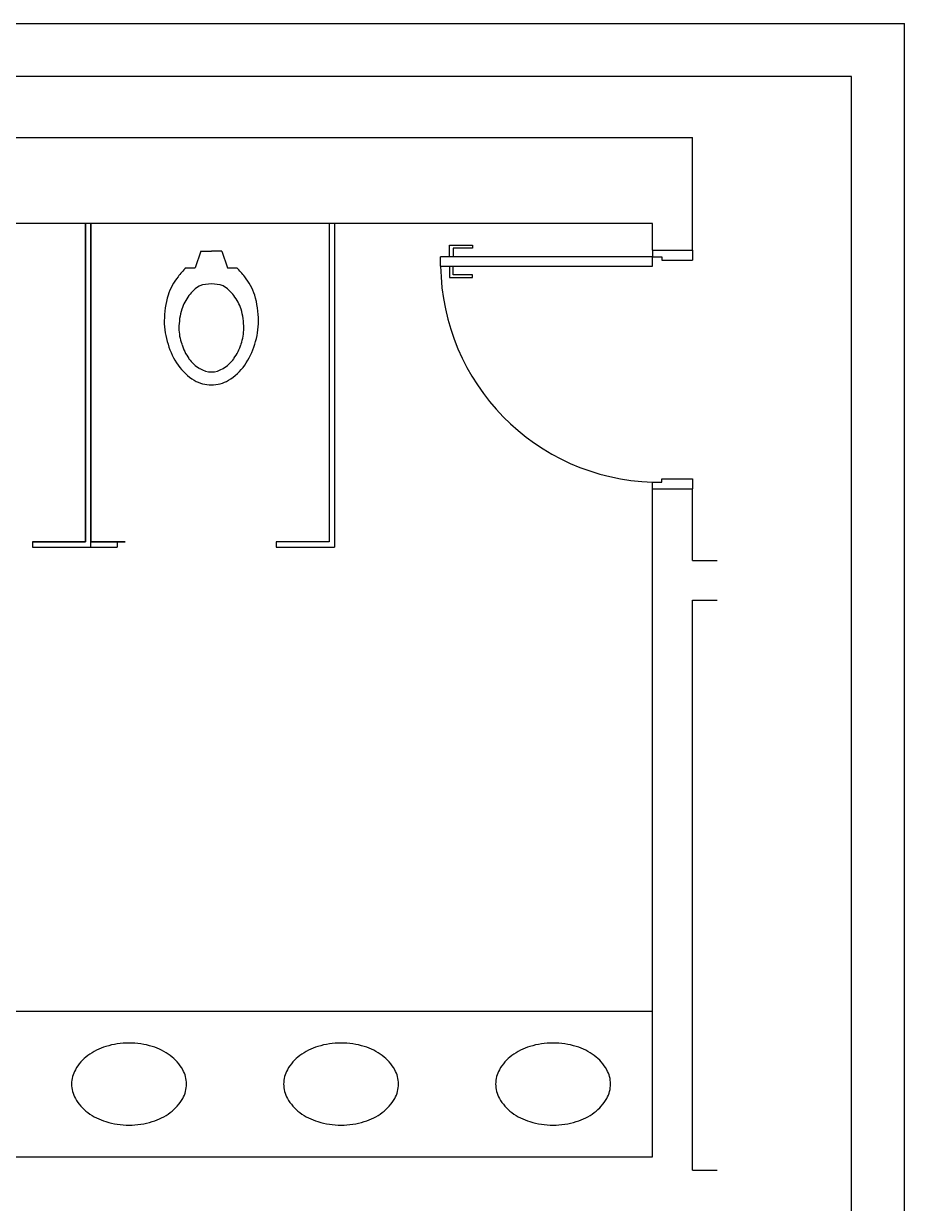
# Model space of a CAD drawing. Header units: millimetres. Extents: x -2485 to 3289, y -257 to 1952.
# Drawn here: x 48.828 to 52.152, y 37.297 to 41.746 of the extents above; entities that cross this region are included whole.
import ezdxf

# ---------------------------------------------------------------- set-up
doc = ezdxf.new("R2010")
doc.units = ezdxf.units.MM
doc.header["$LTSCALE"] = 0.3
doc.linetypes.add('CONTINUO', pattern=[0])
doc.layers.add('PAREDE', color=7, linetype='CONTINUO')
doc.layers.add('SAN', color=11, linetype='Continuous')

# ---------------------------------------------------------------- blocks, each defined once
blk = doc.blocks.new('lv-eo')
at = {"layer": 'SAN'}
for centre, radius, start, end in [((0.3036, 0.0551), 0.1691, 119.2992, 143.5673), ((0.275, 0.1061), 0.1107, 90, 119.2992), ((0.275, 0.1061), 0.1107, 60.7008, 90), ((0.2464, 0.0551), 0.1691, 36.4327, 60.7008), ((0.3487, 0.0218), 0.2252, 143.5673, 162.999), ((0.2013, 0.0218), 0.2252, 17.001, 36.4327), ((0.4199, 0), 0.2996, 162.999, 180), ((0.1301, 0), 0.2996, 360, 17.001), ((0.4199, 0), 0.2996, 180, 197.001), ((0.1301, 0), 0.2996, 342.999, 0), ((0.3487, -0.0218), 0.2252, 197.001, 216.4327), ((0.2013, -0.0218), 0.2252, 323.5673, 342.999), ((0.3036, -0.0551), 0.1691, 216.4327, 240.7008), ((0.2464, -0.0551), 0.1691, 299.2992, 323.5673), ((0.275, -0.1061), 0.1107, 240.7008, 270), ((0.275, -0.1061), 0.1107, 270, 299.2992)]:
    blk.add_arc(centre, radius, start, end, dxfattribs=at)
blk = doc.blocks.new('vs')
at = {"layer": 'SAN'}
for p, q in [((0.1669, 0.0608), (0.1669, 0.0956)), ((0.1033, 0.04), (0.1669, 0.0608)), ((0.1033, 0.04), (0.1033, 0)), ((0.1033, -0.04), (0.1033, 0)), ((0.1033, -0.04), (0.1669, -0.0608)), ((0.1669, -0.0956), (0.1669, -0.0608))]:
    blk.add_line(p, q, dxfattribs=at)
for centre, radius, start, end in [((0.3376, -0.0421), 0.2164, 108.2402, 129.1699), ((0.3668, -0.1583), 0.336, 90.0033, 106.7766), ((0.3667, -0.102), 0.2798, 71.601, 89.9864), ((0.3805, -0.0938), 0.2678, 55.0356, 73.8462), ((0.3142, -0.0363), 0.1977, 124.9644, 138.1402), ((0.3733, -0.0455), 0.1653, 107.7554, 128.0493), ((0.3947, -0.1284), 0.2508, 90, 106.6532), ((0.3946, -0.0506), 0.173, 69.9171, 89.9758), ((0.401, -0.0653), 0.185, 54.1651, 73.3468), ((0.4207, -0.0363), 0.1977, 30.64, 55.0356), ((0.3508, -0.0253), 0.1357, 125.8349, 149.1749), ((0.4299, -0.0253), 0.1357, 30.8251, 54.1651), ((0.482, 0), 0.1264, 0, 30.64), ((0.3797, 0), 0.152, 163.0933, 196.9067), ((0.4772, 0), 0.0821, 327.4372, 32.5628), ((0.482, 0), 0.1264, 329.36, 0), ((0.3508, 0.0253), 0.1357, 210.8251, 234.1651), ((0.4299, 0.0253), 0.1357, 305.8349, 329.1749), ((0.3733, 0.0455), 0.1653, 231.9507, 252.2446), ((0.401, 0.0653), 0.185, 286.6532, 305.8349), ((0.4207, 0.0363), 0.1977, 304.9644, 329.36), ((0.3142, 0.0363), 0.1977, 221.8598, 235.0356), ((0.3376, 0.0421), 0.2164, 230.8301, 251.7598), ((0.3947, 0.1284), 0.2508, 253.3468, 270), ((0.3946, 0.0506), 0.173, 270.0242, 290.0829), ((0.3805, 0.0938), 0.2678, 286.1538, 304.9644), ((0.3668, 0.1583), 0.336, 253.2234, 269.9967), ((0.3667, 0.102), 0.2798, 270.0136, 288.399)]:
    blk.add_arc(centre, radius, start, end, dxfattribs=at)

msp = doc.modelspace()

# ---------------------------------------------------------------- linework, layer by layer
at = {"color": 4, "linetype": 'Continuous'}
for p in [(35.532076, 41.746047), (52.152076, 30.066047)]:
    msp.add_line(p, (52.152076, 41.746047), dxfattribs=at)
at = {"color": 12, "linetype": 'Continuous'}
for p, q in [((51.952076, 41.546047), (36.032076, 41.546047)), ((51.952076, 30.330294), (51.952076, 41.546047))]:
    msp.add_line(p, q, dxfattribs=at)
at = {"layer": 'PAREDE'}
for p, q in [((44.827079, 41.316718), (51.352079, 41.316718)), ((51.352079, 40.991718), (51.352079, 41.316718)), ((51.352079, 41.316718), (51.352079, 41.316718)), ((50.002079, 40.991718), (44.827079, 40.991718)), ((51.202079, 40.991718), (45.942079, 40.991718)), ((51.202079, 40.991718), (50.852079, 40.991718)), ((51.202079, 40.891718), (51.202079, 40.991718)), ((51.352079, 40.891718), (51.352079, 40.991718)), ((50.434991, 40.866718), (50.434991, 40.910468)), ((50.434991, 40.910468), (50.522491, 40.910468)), ((50.522491, 40.89953), (50.448991, 40.89953)), ((50.448991, 40.89953), (50.448991, 40.866718)), ((50.522491, 40.910468), (50.522491, 40.89953)), ((51.202079, 40.891718), (51.202079, 40.866718)), ((51.202079, 40.891718), (51.352079, 40.891718)), ((51.352079, 40.891718), (51.352079, 40.854218)), ((51.202079, 40.866718), (50.402079, 40.866718)), ((50.402079, 40.831718), (50.402079, 40.866718)), ((51.202079, 40.831718), (51.202079, 40.866718)), ((51.202079, 40.866718), (51.237079, 40.866718)), ((51.237079, 40.866718), (51.237079, 40.854218)), ((51.237079, 40.854218), (51.352079, 40.854218)), ((50.402079, 40.831718), (51.202079, 40.831718)), ((50.434991, 40.831718), (50.434991, 40.787968)), ((50.448991, 40.798905), (50.448991, 40.831718)), ((50.434991, 40.787968), (50.522491, 40.787968)), ((50.522491, 40.798905), (50.448991, 40.798905)), ((50.522491, 40.787968), (50.522491, 40.798905)), ((51.202079, 39.991718), (51.202079, 40.016718)), ((51.202079, 40.016718), (51.237079, 40.016718)), ((51.237079, 40.016718), (51.237079, 40.029218)), ((51.237079, 40.029218), (51.352079, 40.029218)), ((51.352079, 40.029218), (51.352079, 39.991718)), ((51.202079, 37.471718), (51.202079, 39.991718)), ((51.202079, 39.991718), (51.352079, 39.991718)), ((51.352079, 39.721718), (51.352079, 39.991718)), ((51.352079, 39.721718), (51.445737, 39.721718)), ((51.352079, 37.421718), (51.352079, 39.571718)), ((51.352079, 39.571718), (51.445737, 39.571718)), ((46.426423, 37.471718), (51.202079, 37.471718)), ((51.352079, 37.421718), (51.445737, 37.421718))]:
    msp.add_line(p, q, dxfattribs=at)
msp.add_arc((51.227559, 40.841866), 0.825541, 180.704342, 268.231371, dxfattribs=at)
at = {"layer": 'SAN', "linetype": 'CONTINUO'}
for p, q in [((49.062079, 39.791718), (49.062079, 40.991718)), ((49.062079, 40.991718), (49.062079, 39.791718)), ((49.062079, 39.791718), (49.062079, 40.991718)), ((49.062079, 40.991718), (49.062079, 39.791718)), ((49.062079, 40.991718), (49.062079, 39.791718)), ((49.062079, 40.991718), (49.062079, 39.791718)), ((49.082079, 39.771718), (49.082079, 40.991718)), ((49.082079, 39.771718), (49.082079, 40.991718)), ((49.082079, 40.991718), (49.082079, 39.791718)), ((49.082079, 40.991718), (49.082079, 39.791718)), ((49.982079, 40.991718), (49.982079, 39.791718)), ((49.982079, 40.991718), (49.982079, 39.791718)), ((50.002079, 40.991718), (50.002079, 39.791718)), ((50.002079, 40.991718), (50.002079, 39.771718)), ((48.862079, 39.791718), (49.062079, 39.791718)), ((48.862079, 39.791718), (48.862079, 39.771718)), ((49.062079, 39.791718), (48.862079, 39.791718)), ((48.862079, 39.791718), (49.062079, 39.791718)), ((48.862079, 39.791718), (48.862079, 39.771718)), ((49.062079, 39.791718), (48.862079, 39.791718)), ((49.082079, 39.791718), (49.212079, 39.791718)), ((49.182079, 39.791718), (49.082079, 39.791718)), ((49.082079, 39.791718), (49.212079, 39.791718)), ((49.182079, 39.791718), (49.082079, 39.791718)), ((49.182079, 39.791718), (49.182079, 39.771718)), ((49.212079, 39.791718), (49.182079, 39.791718)), ((49.182079, 39.791718), (49.182079, 39.771718)), ((49.212079, 39.791718), (49.182079, 39.791718)), ((49.782079, 39.791718), (49.782079, 39.771718)), ((49.982079, 39.791718), (49.782079, 39.791718)), ((49.782079, 39.791718), (49.782079, 39.771718)), ((49.982079, 39.791718), (49.782079, 39.791718)), ((48.862079, 39.771718), (49.082079, 39.771718)), ((48.862079, 39.771718), (49.082079, 39.771718)), ((49.082079, 39.771718), (49.182079, 39.771718)), ((49.082079, 39.771718), (49.182079, 39.771718)), ((49.782079, 39.771718), (50.002079, 39.771718)), ((49.782079, 39.771718), (50.002079, 39.771718)), ((46.426423, 38.021718), (51.202079, 38.021718))]:
    msp.add_line(p, q, dxfattribs=at)

# ---------------------------------------------------------------- block references
for name, p, rotation in [('vs', (49.537079, 40.991718), 270), ('lv-eo', (49.226423, 37.471718), 90), ('lv-eo', (50.026423, 37.471718), 90), ('lv-eo', (50.826423, 37.471718), 90)]:
    msp.add_blockref(name, p, dxfattribs=dict(at, rotation=rotation))

doc.saveas('drawing.dxf')
